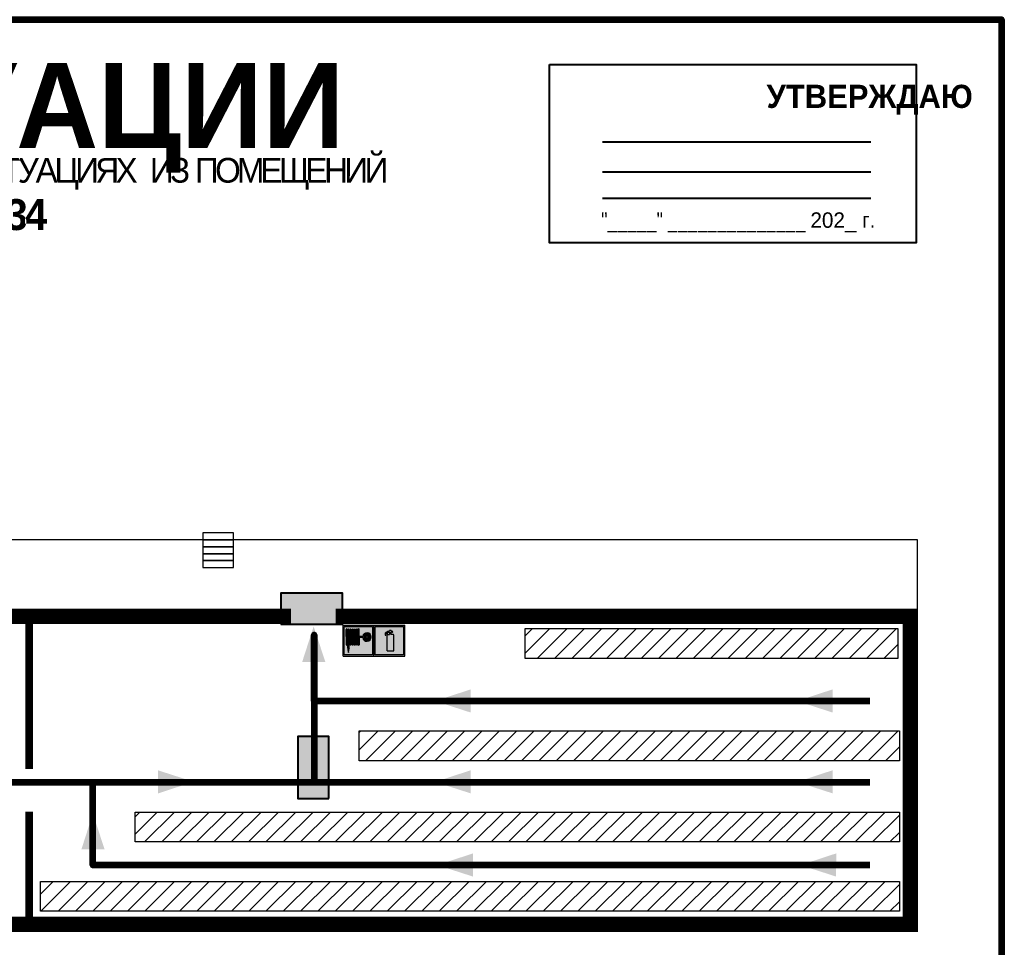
# Model space of a CAD drawing. Header units: millimetres. Extents: x 13810 to 67229, y 12374 to 21950.
# Drawn here: x 35254.1 to 35508.4, y 19242.7 to 19483 of the extents above; entities that cross this region are included whole.
import ezdxf

# ---------------------------------------------------------------- set-up
doc = ezdxf.new("R2010")
doc.units = ezdxf.units.MM
doc.layers.add('План_Штампы', color=7, linetype='Continuous')
doc.styles.add('обычный', font='arial.ttf')

# ---------------------------------------------------------------- blocks, each defined once
blk = doc.blocks.new('A$C7B4425F7')
at = {"true_color": 0xffffff}
blk.add_hatch(color=7, dxfattribs=at).paths.add_polyline_path([(0, 0), (-16, 0), (-16, -8), (0, -8)])
h = blk.add_hatch(color=126)
h.paths.add_polyline_path([(-0.2, -0.2), (-15.8, -0.2), (-15.8, -7.8), (-0.2, -7.8)])
h.paths.add_polyline_path([(-11.76, -2.03), (-11.76, -3.66), (-11.17, -3.66, -0.568275), (-11.17, -6.18), (-12.58, -6.18), (-12.58, -2.03)], flags=16)
h.paths.add_polyline_path([(-13.33, -4.12, -0.495768), (-13.59, -6.18), (-15.03, -6.18), (-15.03, -2.03), (-13.59, -2.03, -0.487973)], flags=16)
h.paths.add_polyline_path([(-10.25, -2.03), (-9.48, -2.03), (-9.48, -6.18), (-10.25, -6.18)], flags=16)
h.paths.add_polyline_path([(-13.84, -3.69), (-14.24, -3.69), (-14.24, -3.03), (-13.9, -3.03, -0.692621)], flags=0)
h.paths.add_polyline_path([(-9.15, -2.03), (-8.4, -2.03), (-8.04, -3.07), (-7.68, -2.03), (-6.93, -2.03), (-7.64, -4.1), (-6.93, -6.18), (-7.68, -6.18), (-8.04, -5.14), (-8.4, -6.18), (-9.15, -6.18), (-8.44, -4.1)], flags=16)
h.paths.add_polyline_path([(-11.76, -4.46), (-11.42, -4.46, -0.692621), (-11.36, -5.12), (-11.76, -5.12)], flags=0)
h.paths.add_polyline_path([(-13.9, -5.2), (-14.24, -5.2), (-14.24, -4.55), (-13.84, -4.55, -0.708038)], flags=0)
edge = h.paths.add_edge_path(flags=16)
edge.add_ellipse((-5.51, -4.08), major_axis=(0, 2.05), ratio=0.586184, start_angle=0, end_angle=360)
edge = h.paths.add_edge_path(flags=0)
edge.add_ellipse((-5.51, -4.08), major_axis=(0, 1.14), ratio=0.454828, start_angle=0, end_angle=360)
h.paths.add_polyline_path([(-4.13, -4.96, 0.377264), (-3.48, -4.52, 0.0555), (-3.16, -2.03), (-1.66, -2.03), (-1.66, -4.96), (-0.96, -4.96), (-0.96, -7.01), (-1.75, -7.01), (-1.75, -6.18), (-3.3, -6.18), (-3.3, -7.02), (-4.13, -7.02)], flags=16)
h.paths.add_polyline_path([(-2.73, -2.91), (-2.28, -2.91), (-2.28, -4.96), (-3.05, -4.96, 0.079136)], flags=0)
at = {"color": 126}
blk.add_lwpolyline([(-16, -8), (0, -8), (0, 0), (-16, 0)], close=True, dxfattribs=at)
blk = doc.blocks.new('A$C32E8229D')
at = {"true_color": 0xffffff}
blk.add_hatch(color=7, dxfattribs=at).paths.add_polyline_path([(0, 0), (0, -8), (16, -8), (16, 0)])
h = blk.add_hatch(color=126)
h.paths.add_polyline_path([(0.2, -0.2), (15.8, -0.2), (15.8, -7.8), (0.2, -7.8)])
h.paths.add_polyline_path([(13.49, -2.05), (12.08, -2.05), (11.37, -2.63, 0.162397), (11.29, -2.84), (11.29, -3.63), (10.35, -3.63), (10.35, -4.05), (11.68, -4.05), (11.68, -3.48), (12.26, -4.28), (11.29, -5.1), (11.29, -6.78), (11.85, -6.78), (11.85, -5.44), (12.8, -4.64), (12.8, -5.94), (14.46, -5.94), (14.46, -5.39), (13.45, -5.39), (13.45, -3.97), (12.46, -2.59), (13.15, -2.59), (13.69, -3.34), (14.18, -3)], flags=16)
h.paths.add_polyline_path([(10.74, -1.82, 1), (11.8, -1.82, 1)], flags=16)
h.paths.add_polyline_path([(9.39, -3.59), (5.99, -3.59), (6.56, -3.03), (5.91, -3.03), (5.1, -3.83), (5.91, -4.64), (6.56, -4.64), (5.99, -4.09), (9.39, -4.09)], flags=16)
h.paths.add_polyline_path([(4.29, -1.08), (1.72, -1.08), (1.72, -6.6), (4.29, -6.6)], flags=16)
at = {"color": 126}
blk.add_lwpolyline([(16, -8), (0, -8), (0, 0), (16, 0)], close=True, dxfattribs=at)
blk = doc.blocks.new('A$C37112FD5')
at = {"true_color": 0xf5f5ff}
h = blk.add_hatch(color=7, dxfattribs=at)
h.dxf.hatch_style = 1
h.paths.add_polyline_path([(12.8, -7.4), (0, -7.4), (0, -20.2), (12.8, -20.2)])
h.paths.add_polyline_path([(12.29, -7.91), (12.29, -19.69), (0.51, -19.69), (0.51, -7.91)], flags=16)
h.paths.add_polyline_path([(4.98, -9.04, -0.42597), (5.17, -9.22), (5.17, -12.25), (5.17, -15.29, -0.432244), (4.98, -15.47), (4.83, -15.47, -0.42597), (4.64, -15.29), (4.64, -12.25), (4.64, -9.22, -0.432244), (4.83, -9.04)], flags=0)
h.paths.add_polyline_path([(4.28, -9.22), (4.28, -12.25), (4.28, -15.29, -0.432244), (4.09, -15.47), (3.94, -15.47, -0.42597), (3.75, -15.29), (3.75, -12.25), (3.75, -9.22, -0.432244), (3.94, -9.04), (4.09, -9.04, -0.42597)], flags=0)
h.paths.add_polyline_path([(5.72, -9.04), (5.87, -9.04, -0.42597), (6.06, -9.22), (6.06, -12.25), (6.06, -15.29, -0.432244), (5.87, -15.47), (5.72, -15.47, -0.42597), (5.53, -15.29), (5.53, -12.25), (5.53, -9.22, -0.432244)], flags=0)
h.paths.add_polyline_path([(6.42, -8.9), (6.5, -8.9, -0.42597), (6.69, -9.08), (6.69, -12.03), (8.21, -12.03, -15.824349), (8.21, -12.47), (6.69, -12.47), (6.69, -15.42, -0.432244), (6.5, -15.6), (6.42, -15.6)], flags=0)
h.paths.add_polyline_path([(3.39, -9.22), (3.39, -12.25), (3.39, -15.29, -0.432244), (3.2, -15.47), (3.05, -15.47, -0.42597), (2.85, -15.29), (2.85, -12.25), (2.85, -9.22, -0.432244), (3.05, -9.04), (3.2, -9.04, -0.42597)], flags=0)
h.paths.add_polyline_path([(2.5, -9.22), (2.5, -16.71), (1.96, -16.71), (1.96, -9.22, -0.432244), (2.15, -9.04), (2.31, -9.04, -0.42597)], flags=0)
h.paths.add_polyline_path([(1.61, -8.9), (1.61, -15.6), (1.57, -15.6, -0.42597), (1.37, -15.42), (1.37, -12.03), (1.37, -9.09, -0.432244), (1.57, -8.9)], flags=0)
h.paths.add_polyline_path([(9.76, -10.81), (9.76, -12.03), (8.49, -12.03, -0.336371)], flags=0)
h.paths.add_polyline_path([(8.49, -12.47), (9.76, -12.47), (9.76, -13.7, -0.336371)], flags=0)
h.paths.add_polyline_path([(10.11, -10.81, -0.336371), (11.38, -12.03), (10.11, -12.03)], flags=0)
h.paths.add_polyline_path([(10.11, -12.47), (11.38, -12.47, -0.336371), (10.11, -13.7)], flags=0)
h.paths.add_polyline_path([(2.5, -16.84), (2.5, -17.05), (1.97, -17.05), (1.97, -16.84)], flags=0)
h.paths.add_polyline_path([(2.5, -17.24, -0.033778), (2.24, -18.6, -0.033778), (1.97, -17.24)], flags=0)
h = blk.add_hatch(color=242)
h.dxf.hatch_style = 1
h.paths.add_polyline_path([(12.29, -7.91), (0.51, -7.91), (0.51, -19.69), (12.29, -19.69)])
h.paths.add_polyline_path([(6.42, -15.6), (6.42, -8.9), (6.5, -8.9, -0.42597), (6.69, -9.08), (6.69, -12.03), (8.21, -12.03, -15.824349), (8.21, -12.47), (6.69, -12.47), (6.69, -15.42, -0.432244), (6.5, -15.6)], flags=16)
h.paths.add_polyline_path([(5.87, -15.47), (5.72, -15.47, -0.42597), (5.53, -15.29), (5.53, -12.25), (5.53, -9.22, -0.432244), (5.72, -9.04), (5.87, -9.04, -0.42597), (6.06, -9.22), (6.06, -12.25), (6.06, -15.29, -0.432244)], flags=16)
h.paths.add_polyline_path([(4.98, -15.47), (4.83, -15.47, -0.42597), (4.64, -15.29), (4.64, -12.25), (4.64, -9.22, -0.432244), (4.83, -9.04), (4.98, -9.04, -0.42597), (5.17, -9.22), (5.17, -12.25), (5.17, -15.29, -0.432244)], flags=16)
h.paths.add_polyline_path([(4.09, -15.47), (3.94, -15.47, -0.42597), (3.75, -15.29), (3.75, -12.25), (3.75, -9.22, -0.432244), (3.94, -9.04), (4.09, -9.04, -0.42597), (4.28, -9.22), (4.28, -12.25), (4.28, -15.29, -0.432244)], flags=16)
h.paths.add_polyline_path([(3.2, -15.47), (3.05, -15.47, -0.42597), (2.85, -15.29), (2.85, -12.25), (2.85, -9.22, -0.432244), (3.05, -9.04), (3.2, -9.04, -0.42597), (3.39, -9.22), (3.39, -12.25), (3.39, -15.29, -0.432244)], flags=16)
h.paths.add_polyline_path([(2.5, -17.05), (1.97, -17.05), (1.97, -16.84), (2.5, -16.84)], flags=16)
h.paths.add_polyline_path([(2.5, -17.24, -0.033778), (2.24, -18.6, -0.033778), (1.97, -17.24)], flags=16)
h.paths.add_polyline_path([(2.5, -16.71), (1.96, -16.71), (1.96, -9.22, -0.432244), (2.15, -9.04), (2.31, -9.04, -0.42597), (2.5, -9.22)], flags=16)
h.paths.add_polyline_path([(1.61, -15.6), (1.57, -15.6, -0.42597), (1.37, -15.42), (1.37, -12.03), (1.37, -9.09, -0.432244), (1.57, -8.9), (1.61, -8.9)], flags=16)
h.paths.add_polyline_path([(8.49, -12.47), (9.76, -12.47), (9.76, -13.7, -0.336371)], flags=0)
h.paths.add_polyline_path([(10.11, -13.7), (10.11, -12.47), (11.38, -12.47, -0.336371)], flags=0)
h.paths.add_polyline_path([(8.49, -12.03, -0.336371), (9.76, -10.81), (9.76, -12.03)], flags=0)
h.paths.add_polyline_path([(10.11, -12.03), (10.11, -10.81, -0.336371), (11.38, -12.03)], flags=0)
h = blk.add_hatch(color=7, dxfattribs=at)
h.dxf.hatch_style = 1
h.paths.add_polyline_path([(1.61, -8.9), (1.57, -8.9, 0.432244), (1.37, -9.09), (1.37, -12.03), (1.37, -15.42, 0.42597), (1.57, -15.6), (1.61, -15.6)])
h.paths.add_polyline_path([(2.5, -9.22, 0.42597), (2.31, -9.04), (2.15, -9.04, 0.432244), (1.96, -9.22), (1.96, -16.71), (2.5, -16.71)])
h.paths.add_polyline_path([(2.5, -16.84), (1.97, -16.84), (1.97, -17.05), (2.5, -17.05)])
h.paths.add_polyline_path([(2.5, -17.24), (1.97, -17.24, 0.033778), (2.24, -18.6, 0.033778)])
h.paths.add_polyline_path([(3.39, -12.25), (3.39, -9.22, 0.42597), (3.2, -9.04), (3.05, -9.04, 0.432244), (2.85, -9.22), (2.85, -12.25), (2.85, -15.29, 0.42597), (3.05, -15.47), (3.2, -15.47, 0.432244), (3.39, -15.29)])
h.paths.add_polyline_path([(4.28, -12.25), (4.28, -9.22, 0.42597), (4.09, -9.04), (3.94, -9.04, 0.432244), (3.75, -9.22), (3.75, -12.25), (3.75, -15.29, 0.42597), (3.94, -15.47), (4.09, -15.47, 0.432244), (4.28, -15.29)])
h.paths.add_polyline_path([(5.17, -12.25), (5.17, -9.22, 0.42597), (4.98, -9.04), (4.83, -9.04, 0.432244), (4.64, -9.22), (4.64, -12.25), (4.64, -15.29, 0.42597), (4.83, -15.47), (4.98, -15.47, 0.432244), (5.17, -15.29)])
h.paths.add_polyline_path([(6.06, -12.25), (6.06, -9.22, 0.42597), (5.87, -9.04), (5.72, -9.04, 0.432244), (5.53, -9.22), (5.53, -12.25), (5.53, -15.29, 0.42597), (5.72, -15.47), (5.87, -15.47, 0.432244), (6.06, -15.29)])
h.paths.add_polyline_path([(6.69, -12.47), (8.21, -12.47, 15.824349), (8.21, -12.03), (6.69, -12.03), (6.69, -9.08, 0.42597), (6.5, -8.9), (6.42, -8.9), (6.42, -15.6), (6.5, -15.6, 0.432244), (6.69, -15.42)])
h.paths.add_polyline_path([(8.49, -12.47), (9.76, -12.47), (9.76, -13.7, -0.336371)], flags=16)
h.paths.add_polyline_path([(8.49, -12.03, -0.336371), (9.76, -10.81), (9.76, -12.03)], flags=16)
h.paths.add_polyline_path([(10.11, -12.47), (11.38, -12.47, -0.336371), (10.11, -13.7)], flags=16)
h.paths.add_polyline_path([(10.11, -12.03), (10.11, -10.81, -0.336371), (11.38, -12.03)], flags=16)
h = blk.add_hatch(color=242)
h.dxf.hatch_style = 1
h.paths.add_polyline_path([(9.76, -10.81, 0.336371), (8.49, -12.03), (9.76, -12.03)])
h.paths.add_polyline_path([(10.11, -10.81), (10.11, -12.03), (11.38, -12.03, 0.336371)])
h.paths.add_polyline_path([(11.38, -12.47), (10.11, -12.47), (10.11, -13.7, 0.336371)])
h.paths.add_polyline_path([(9.76, -12.47), (8.49, -12.47, 0.336371), (9.76, -13.7)])
at = {"color": 242, "lineweight": 5}
for p, q in [((0, -20.2), (0, -7.4)), ((0, -7.4), (12.8, -7.4)), ((12.8, -20.2), (12.8, -7.4)), ((1.37, -12.03), (1.37, -9.08)), ((1.37, -12.03), (1.37, -15.42)), ((1.57, -8.9), (1.61, -8.9)), ((1.61, -8.9), (1.61, -15.6)), ((1.96, -16.71), (1.96, -9.22)), ((2.15, -9.04), (2.31, -9.04)), ((2.5, -16.71), (2.5, -9.22)), ((2.85, -12.25), (2.85, -9.22)), ((3.05, -9.04), (3.2, -9.04)), ((3.39, -12.25), (3.39, -9.22)), ((3.75, -12.25), (3.75, -9.22)), ((3.94, -9.04), (4.09, -9.04)), ((4.28, -12.25), (4.28, -9.22)), ((4.64, -12.25), (4.64, -9.22)), ((4.83, -9.04), (4.98, -9.04)), ((5.17, -12.25), (5.17, -9.22)), ((5.53, -12.25), (5.53, -9.22)), ((5.72, -9.04), (5.87, -9.04)), ((6.06, -12.25), (6.06, -9.22)), ((6.42, -8.9), (6.42, -15.6)), ((6.5, -8.9), (6.42, -8.9)), ((6.69, -12.03), (6.69, -9.08)), ((8.21, -12.03), (6.69, -12.03)), ((9.76, -12.03), (8.49, -12.03)), ((9.76, -10.81), (9.76, -12.03)), ((10.11, -10.81), (10.11, -12.03)), ((11.38, -12.03), (10.11, -12.03)), ((1.57, -15.6), (1.61, -15.6)), ((2.85, -12.25), (2.85, -15.29)), ((3.05, -15.47), (3.2, -15.47)), ((3.39, -12.25), (3.39, -15.29)), ((3.75, -12.25), (3.75, -15.29)), ((3.94, -15.47), (4.09, -15.47)), ((4.28, -12.25), (4.28, -15.29)), ((4.64, -12.25), (4.64, -15.29)), ((4.83, -15.47), (4.98, -15.47)), ((5.17, -12.25), (5.17, -15.29)), ((5.53, -12.25), (5.53, -15.29)), ((5.72, -15.47), (5.87, -15.47)), ((6.06, -12.25), (6.06, -15.29)), ((6.42, -15.6), (6.5, -15.6)), ((8.21, -12.47), (6.69, -12.47)), ((6.69, -12.47), (6.69, -15.42)), ((9.76, -12.47), (8.49, -12.47)), ((9.76, -12.47), (9.76, -13.7)), ((11.38, -12.47), (10.11, -12.47)), ((10.11, -12.47), (10.11, -13.7)), ((0, -20.2), (12.8, -20.2)), ((1.96, -16.71), (2.5, -16.71)), ((1.97, -16.84), (2.5, -16.84)), ((1.97, -17.05), (1.97, -16.84)), ((2.5, -17.05), (1.97, -17.05)), ((1.97, -17.24), (2.5, -17.24)), ((2.5, -16.84), (2.5, -17.05))]:
    blk.add_line(p, q, dxfattribs=at)
blk.add_lwpolyline([(0.51, -7.91), (12.29, -7.91), (12.29, -19.69), (0.51, -19.69)], close=True, dxfattribs=at)
for centre, radius, start, end in [((1.56, -9.09), 0.182, 87.1027, 180.6071), ((2.15, -9.22), 0.182, 87.1027, 180.6071), ((2.32, -9.22), 0.182, 359.3929, 92.8973), ((3.04, -9.22), 0.182, 87.1027, 180.6071), ((3.21, -9.22), 0.182, 359.3929, 92.8973), ((3.93, -9.22), 0.182, 87.1027, 180.6071), ((4.1, -9.22), 0.182, 359.3929, 92.8973), ((4.82, -9.22), 0.182, 87.1027, 180.6071), ((4.99, -9.22), 0.182, 359.3929, 92.8973), ((5.71, -9.22), 0.182, 87.1027, 180.6071), ((5.88, -9.22), 0.182, 359.3929, 92.8973), ((6.51, -9.09), 0.182, 359.3929, 92.8973), ((9.93, -12.25), 1.74, 187.2319, 172.7681), ((9.93, -12.25), 1.46, 96.9927, 171.3585), ((9.93, -12.25), 1.46, 8.6415, 83.0073), ((1.56, -15.42), 0.182, 179.3929, 272.8973), ((3.04, -15.29), 0.182, 179.3929, 272.8973), ((3.21, -15.29), 0.182, 267.1027, 0.6071), ((3.93, -15.29), 0.182, 179.3929, 272.8973), ((4.1, -15.29), 0.182, 267.1027, 0.6071), ((4.82, -15.29), 0.182, 179.3929, 272.8973), ((4.99, -15.29), 0.182, 267.1027, 0.6071), ((5.71, -15.29), 0.182, 179.3929, 272.8973), ((5.88, -15.29), 0.182, 267.1027, 0.6071), ((6.51, -15.42), 0.182, 267.1027, 0.6071), ((9.93, -12.25), 1.46, 188.6415, 263.0073), ((9.93, -12.25), 1.46, 276.9927, 351.3585), ((12.17, -15.98), 10.27, 187.041, 194.7793), ((-7.7, -15.98), 10.27, 345.2207, 352.959)]:
    blk.add_arc(centre, radius, start, end, dxfattribs=at)
blk = doc.blocks.new('A$C3AD82952')
at = {"true_color": 0xf5f5ff}
h = blk.add_hatch(color=7, dxfattribs=at)
h.dxf.hatch_style = 1
h.paths.add_polyline_path([(8.21, 8.73, 0.414214), (7.89, 9.05), (7.22, 9.05), (7.22, 9.92), (7.59, 9.92, 1), (7.57, 10.36), (7.22, 10.36), (7.22, 10.6), (6.43, 10.6), (6.43, 10.36), (6.01, 10.36), (4.74, 9.59), (4.74, 8.69), (4.98, 8.73), (4.98, 9.26), (6.12, 9.91), (6.43, 9.91), (6.43, 9.05), (5.76, 9.05, 0.414214), (5.44, 8.73), (5.44, 2.2), (8.21, 2.2)], flags=0)
h.paths.add_polyline_path([(12.8, 12.8), (0, 12.8), (0, 0), (12.8, 0)])
h.paths.add_polyline_path([(0.51, 12.29), (12.29, 12.29), (12.29, 0.51), (0.51, 0.51)], flags=16)
h.paths.add_polyline_path([(4.74, 9.59), (6.01, 10.36), (6.43, 10.36), (6.43, 10.6), (7.22, 10.6), (7.22, 10.36), (7.59, 10.36, -0.94586), (7.59, 9.92), (7.22, 9.92), (7.22, 9.05), (7.89, 9.05, -0.414214), (8.21, 8.73), (8.21, 2.2), (5.44, 2.2), (5.44, 8.73, -0.414214), (5.76, 9.05), (6.43, 9.05), (6.43, 9.91), (6.12, 9.91), (4.98, 9.26), (4.98, 8.73), (4.74, 8.69)], flags=0)
h = blk.add_hatch(color=242)
h.dxf.hatch_style = 1
h.paths.add_polyline_path([(12.29, 12.29), (0.51, 12.29), (0.51, 0.51), (12.29, 0.51)])
h.paths.add_polyline_path([(4.74, 8.69), (4.74, 9.59), (6.01, 10.36), (6.43, 10.36), (6.43, 10.6), (7.22, 10.6), (7.22, 10.36), (7.59, 10.36, -0.94586), (7.59, 9.92), (7.22, 9.92), (7.22, 9.05), (7.89, 9.05, -0.414214), (8.21, 8.73), (8.21, 2.2), (5.44, 2.2), (5.44, 8.73, -0.414214), (5.76, 9.05), (6.43, 9.05), (6.43, 9.91), (6.12, 9.91), (4.98, 9.26), (4.98, 8.73)], flags=16)
h = blk.add_hatch(color=7, dxfattribs=at)
h.dxf.hatch_style = 1
h.paths.add_polyline_path([(8.21, 8.73, 0.414214), (7.89, 9.05), (7.22, 9.05), (7.22, 9.92), (7.59, 9.92, 1), (7.57, 10.36), (7.22, 10.36), (7.22, 10.6), (6.43, 10.6), (6.43, 10.36), (6.01, 10.36), (4.74, 9.59), (4.74, 8.69), (4.98, 8.73), (4.98, 9.26), (6.12, 9.91), (6.43, 9.91), (6.43, 9.05), (5.76, 9.05, 0.414214), (5.44, 8.73), (5.44, 2.2), (8.21, 2.2)])
at = {"color": 242, "lineweight": 5}
for p, q in [((0, 0), (0, 12.8)), ((0, 12.8), (12.8, 12.8)), ((12.8, 0), (12.8, 12.8)), ((6.01, 10.36), (4.74, 9.59)), ((4.74, 9.59), (4.74, 8.69)), ((4.74, 8.69), (4.98, 8.73)), ((4.98, 9.26), (6.12, 9.91)), ((4.98, 8.73), (4.98, 9.26)), ((5.44, 2.2), (5.44, 8.73)), ((5.76, 9.05), (6.43, 9.05)), ((6.01, 10.36), (6.43, 10.36)), ((6.12, 9.91), (6.43, 9.91)), ((7.22, 10.6), (6.43, 10.6)), ((6.43, 10.6), (6.43, 10.36)), ((6.43, 9.91), (6.43, 9.05)), ((7.22, 10.36), (7.22, 10.6)), ((7.59, 10.36), (7.22, 10.36)), ((7.22, 9.05), (7.22, 9.92)), ((7.59, 9.92), (7.22, 9.92)), ((7.89, 9.05), (7.22, 9.05)), ((8.21, 2.2), (8.21, 8.73)), ((0, 0), (12.8, 0)), ((5.44, 2.2), (8.21, 2.2))]:
    blk.add_line(p, q, dxfattribs=at)
blk.add_lwpolyline([(0.51, 12.29), (12.29, 12.29), (12.29, 0.51), (0.51, 0.51)], close=True, dxfattribs=at)
for centre, radius, start, end in [((5.76, 8.73), 0.32, 90, 180), ((7.58, 10.14), 0.223, 273.1875, 86.8125), ((7.89, 8.73), 0.32, 0, 90)]:
    blk.add_arc(centre, radius, start, end, dxfattribs=at)

msp = doc.modelspace()

# ---------------------------------------------------------------- hatches: boundary and pattern name
at = {"lineweight": 0}
h = msp.add_hatch(dxfattribs=at)
h.set_pattern_fill('ANSI31', color=256)
h.set_pattern_definition([(45, (4070.343, 14958.4438), (-2.24506403, 2.24506403), [])])
h.paths.add_polyline_path([(35385.05, 19325.28), (35385.05, 19317.53), (35481.56, 19317.53), (35481.56, 19325.28)])
h = msp.add_hatch(dxfattribs=at)
h.set_pattern_fill('ANSI31', color=256)
h.set_pattern_definition([(45, (4070.776, 14931.9366), (-2.24506403, 2.24506403), [])])
h.paths.add_polyline_path([(35342.04, 19298.77), (35342.04, 19291.03), (35481.99, 19291.03), (35481.99, 19298.77)])
h = msp.add_hatch(dxfattribs=at)
h.set_pattern_fill('ANSI31', color=256)
h.set_pattern_definition([(45, (3982.0963, 14910.912), (-2.24506403, 2.24506403), [])])
h.paths.add_polyline_path([(35283.95, 19277.75), (35283.95, 19270), (35481.99, 19270), (35481.99, 19277.75)])
h = msp.add_hatch(dxfattribs=at)
h.set_pattern_fill('ANSI31', color=256)
h.set_pattern_definition([(45, (3982.0963, 14892.9558), (-2.24506403, 2.24506403), [])])
h.paths.add_polyline_path([(35259.44, 19259.79), (35259.44, 19252.05), (35481.99, 19252.05), (35481.99, 19259.79)])

# ---------------------------------------------------------------- linework, layer by layer
at = {"color": 2, "lineweight": 100}
msp.add_lwpolyline([(34908.39, 19483), (35508.39, 19483), (35508.39, 19088), (34908.39, 19088)], close=True, dxfattribs=at)
msp.add_lwpolyline([(35391.33, 19471.38), (35486.33, 19471.38), (35486.33, 19425.18), (35391.33, 19425.18)], close=True)
for points in [[(35405.08, 19451.33), (35474.61, 19451.33)], [(35405.08, 19443.57), (35474.61, 19443.57)], [(35405.08, 19436.79), (35474.61, 19436.79)]]:
    msp.add_lwpolyline(points)
at = {"lineweight": 0}
for points in [[(35301.48, 19348.26), (35309.42, 19348.26), (35309.42, 19350.06), (35301.48, 19350.06)], [(35301.48, 19346.47), (35309.42, 19346.47), (35309.42, 19348.26), (35301.48, 19348.26)], [(35301.48, 19344.67), (35309.42, 19344.67), (35309.42, 19346.47), (35301.48, 19346.47)], [(35301.48, 19342.88), (35309.42, 19342.88), (35309.42, 19344.67), (35301.48, 19344.67)], [(35301.48, 19341.08), (35309.42, 19341.08), (35309.42, 19342.88), (35301.48, 19342.88)], [(35385.05, 19325.28), (35481.56, 19325.28), (35481.56, 19317.53), (35385.05, 19317.53)], [(35342.04, 19298.77), (35481.99, 19298.77), (35481.99, 19291.03), (35342.04, 19291.03)], [(35283.95, 19277.75), (35481.99, 19277.75), (35481.99, 19270), (35283.95, 19270)], [(35259.44, 19259.79), (35481.99, 19259.79), (35481.99, 19252.05), (35259.44, 19252.05)]]:
    msp.add_lwpolyline(points, close=True, dxfattribs=at)
msp.add_lwpolyline([(34969.5, 19348.33), (35486.61, 19348.33), (35486.61, 19328.79)], dxfattribs=at)
for points, const_width in [([(34938.87, 19318.5), (34938.87, 19318.5), (34938.87, 19248.65), (35484.83, 19248.65), (35484.83, 19328.43), (35335.91, 19328.43)], 4), ([(35324.34, 19328.43), (35118.33, 19328.43)], 4), ([(35256.56, 19328.43), (35256.56, 19288.91)], 2), ([(35256.56, 19248.65), (35256.56, 19277.86)], 2)]:
    msp.add_lwpolyline(points, dxfattribs=dict(at, const_width=const_width))
at = {"color": 126, "lineweight": 100, "true_color": 0x008754}
for points in [[(35474.34, 19306.46), (35330.33, 19306.46), (35330.33, 19323.63), (35330.33, 19285.5)], [(35238.96, 19285.5), (35273.05, 19285.5)], [(35273.05, 19285.5), (35474.34, 19285.5)], [(35474.34, 19264.02), (35273.05, 19264.02), (35273.05, 19285.5)]]:
    msp.add_lwpolyline(points, dxfattribs=at)
at = {"layer": 'План_Штампы', "color": 126, "true_color": 0x008754}
for points in [[(35333.26, 19316.61), (35327.25, 19316.63), (35330.23, 19325.85)], [(35370.94, 19309.53), (35370.92, 19303.52), (35361.7, 19306.5)], [(35464.7, 19309.53), (35464.68, 19303.52), (35455.46, 19306.5)], [(35289.88, 19282.55), (35289.89, 19288.56), (35299.11, 19285.59)], [(35370.94, 19288.58), (35370.92, 19282.58), (35361.7, 19285.55)], [(35464.7, 19288.58), (35464.68, 19282.58), (35455.46, 19285.55)], [(35276.07, 19268.08), (35270.06, 19268.1), (35273.04, 19277.32)], [(35371.51, 19267.04), (35371.5, 19261.03), (35362.28, 19264.01)], [(35465.6, 19267.04), (35465.58, 19261.03), (35456.36, 19264.01)]]:
    msp.add_solid(points, dxfattribs=at)

# ---------------------------------------------------------------- block references
for name, p, xscale, yscale, zscale in [('A$C37112FD5', (35337.83, 19330.74), 0.6249984004534781, 0.6249984004534781, 0.6249984004534781), ('A$C3AD82952', (35345.83, 19318.12), 0.625, 0.625, 0.625)]:
    msp.add_blockref(name, p, dxfattribs=dict(xscale=xscale, yscale=yscale, zscale=zscale))
at = {"layer": 'План_Штампы'}
msp.add_blockref('A$C7B4425F7', (35337.74, 19334.42), dxfattribs=at)
at = {"layer": 'План_Штампы', "color": 126, "true_color": 0x008754, "xscale": -1, "rotation": 90}
msp.add_blockref('A$C32E8229D', (35326.15, 19297.28), dxfattribs=at)

# ---------------------------------------------------------------- texts
at = {"lineweight": 0, "style": 'обычный'}
for s, insert, char_height, width, attachment_point in [('{\\fProxima Nova Rg|b1|i0|c204|p2;ПЛАН ЭВАКУАЦИИ}', (35061.03, 19471.74), 22, 493.8901, 1), ('\\pi-18,l18,t18;{\\fProxima Nova Rg|b1|i0|c204|p2;УТВЕРЖДАЮ\\H1.1997x; }', (35474.27, 19462.26), 6, 126.6484, 5), ('{\\fArial Narrow|b0|i0|c204|p34;"_____" ______________ \\fProxima Nova Rg|b0|i0|c204|p2;202_ г. }', (35440.23, 19430.5), 4, 78.6503, 5)]:
    msp.add_mtext(s, dxfattribs=dict(at, insert=insert, char_height=char_height, width=width, attachment_point=attachment_point))
at = {"color": 0, "lineweight": 0, "insert": (35211.17, 19447.35), "char_height": 8, "width": 449.2158, "attachment_point": 5, "style": 'обычный'}
msp.add_mtext('{\\fArial Black|b1|i0|c204|p34;\\H2x;\\T0.85;  \\fArial Narrow|b0|i0|c204|p34;\\H0.8x;\\W0.9;\\P\\fProxima Nova Rg|b0|i0|c204|p2;\\H0.5x;\\W1;\\C256;ПРИ ПОЖАРЕ  ИЛИ ДРУГИХ ЧРЕЗВЫЧАЙНЫХ СИТУАЦИЯХ  ИЗ ПОМЕЩЕНИЙ \\fProxima Nova Rg|b1|i0|c204|p2;\\H1.25x;\\PЦМТО: СКЛАДА №034}', dxfattribs=at)

doc.saveas('drawing.dxf')
